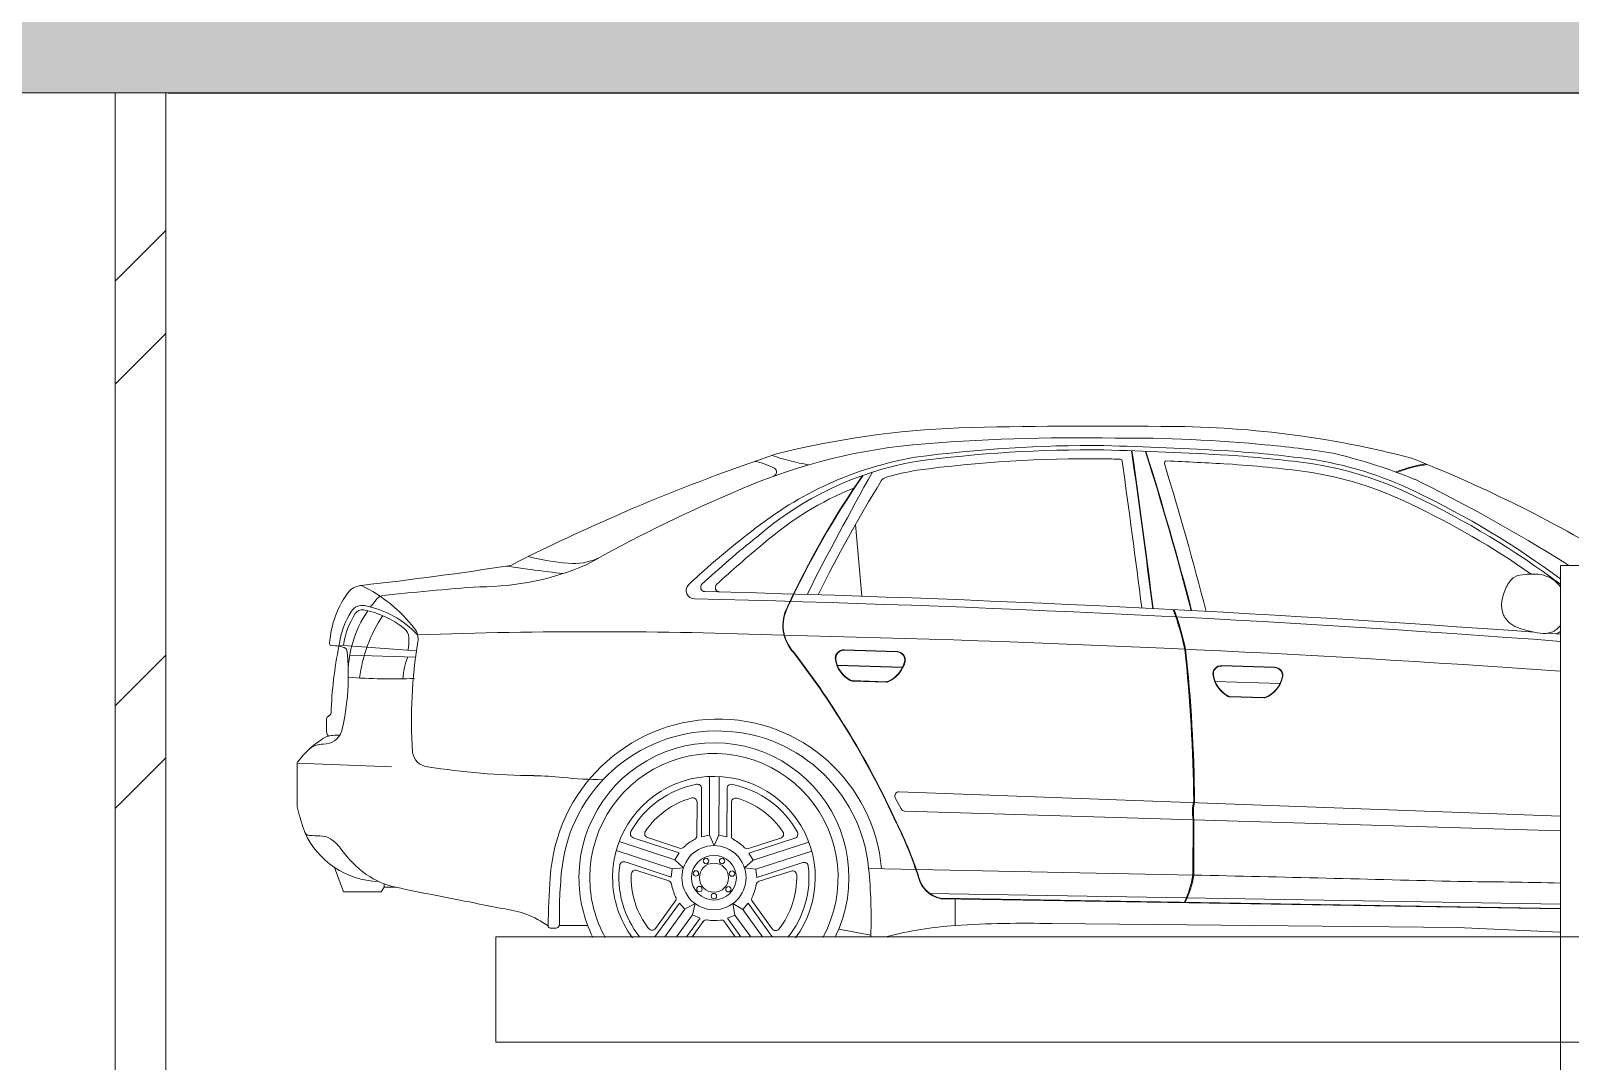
# Model space of a CAD drawing. Header units: millimetres. Extents: x -39507 to 33074, y -24219 to 30962.
# Drawn here: x -29433 to -25786, y -8645 to -6203 of the extents above; entities that cross this region are included whole.
import ezdxf

# ---------------------------------------------------------------- set-up
doc = ezdxf.new("R2010")
doc.units = ezdxf.units.MM
for name, color, linetype, lineweight in [('Основа _2_-1', 7, 'Continuous', 9), ('Перекрытия', 7, 'Continuous', 9), ('Стены', 7, 'Continuous', 9), ('Структура _1_', 7, 'Continuous', 18), ('Фундамент несущей конструкции', 7, 'Continuous', 9), ('Штриховка разреза-2', 7, 'Continuous', 9)]:
    doc.layers.add(name, color=color, linetype=linetype, lineweight=lineweight)
doc.layers.add('Парковка-1', color=7, linetype='Continuous', lineweight=9, true_color=0xaaaaaa)
doc.layers.add('Элементы узлов-1', color=7, linetype='Continuous', lineweight=9, true_color=0xaaaaaa)

# ---------------------------------------------------------------- blocks, each defined once
blk = doc.blocks.new('Стена наружная на отм_-10_450 - Стена наружная на отм_-10_450-507337-Разрез 2-2')
at = {"layer": 'Фундамент несущей конструкции'}
for p, q in [((-29534.9, -6350), (-26847.7, -6350)), ((-26847.7, -6350), (-26775, -6350)), ((-26775, -6350), (-25623.3, -6350)), ((-21042.9, -6350), (-26171, -6350)), ((-26171, -6350), (-25988.3, -6350))]:
    blk.add_line(p, q, dxfattribs=at)
blk = doc.blocks.new('Прк_Свб_Механизированная парковка_Параллельная - Прк_Свб_Механизированная парковка_Параллельная-8473315-Разрез 2-2')
at = {"layer": 'Парковка-1'}
for p, q in [((-25508.9, -7470), (-25808.9, -7470)), ((-25808.9, -7470), (-25808.9, -8350)), ((-25508.9, -7470), (-25808.9, -7470)), ((-25808.9, -7470), (-25808.9, -9950)), ((-28330.9, -8600), (-28330.9, -8350)), ((-28330.9, -8539.9), (-28330.9, -8350)), ((-28330.9, -8350), (-25808.9, -8350)), ((-28330.9, -8350), (-25808.9, -8350)), ((-28330.9, -8600), (-25808.9, -8600)), ((-25808.9, -8600), (-25808.9, -9950))]:
    blk.add_line(p, q, dxfattribs=at)
at = {"layer": 'Элементы узлов-1'}
for p, q in [((-27479.5, -7373.4), (-27464.2, -7542.9)), ((-25808.9, -9950), (-25808.9, -7470)), ((-25808.9, -7470), (-25508.9, -7470)), ((-28519.3, -7672.2), (-28702.5, -7658.7)), ((-25839.4, -7630.7), (-25808.9, -7632.9)), ((-28521.4, -7687.2), (-28677.3, -7683)), ((-27380.7, -7675), (-27506.5, -7671.1)), ((-27380.6, -7674), (-27506.4, -7670.1)), ((-27367.3, -7711.3), (-27522.3, -7706.5)), ((-27367.7, -7712.3), (-27521.9, -7707.5)), ((-26486, -7711.3), (-26611.8, -7707.4)), ((-26486, -7712.3), (-26611.8, -7708.4)), ((-27406.2, -7746.6), (-27487.1, -7744.1)), ((-27406.1, -7745.6), (-27487, -7743.1)), ((-26473.1, -7749.6), (-26627.2, -7744.9)), ((-26511.5, -7783), (-26592.4, -7780.5)), ((-26511.5, -7784), (-26592.4, -7781.5)), ((-28732.5, -7863.3), (-28732.4, -7833.5)), ((-28730.6, -7829.7), (-28723.4, -7823.8)), ((-28713.7, -7872.6), (-28701, -7872.6)), ((-28802.2, -8035.3), (-28801.9, -7938.6)), ((-28801.9, -7938.6), (-28578.2, -7947)), ((-27824.9, -7970.1), (-27825.4, -8109.1)), ((-27802.8, -8109.2), (-27802.2, -7970.2)), ((-27844.3, -8113.3), (-27843.9, -7998.6)), ((-27783.9, -8113.5), (-27783.5, -7998.8)), ((-27384.9, -8021.1), (-27371.1, -8047)), ((-25808.9, -8064), (-27375.7, -8006.4)), ((-27855, -8110.6), (-27854.6, -8030.8)), ((-27773.2, -8110.9), (-27772.9, -8031.2)), ((-27362.6, -8052.3), (-25808.9, -8099.4)), ((-26679.2, -8072.4), (-26679.7, -8203.8)), ((-26677.2, -8072.4), (-26677.7, -8203.8)), ((-28038.8, -8124.3), (-27906.8, -8167.7)), ((-27896.8, -8151.1), (-28005.8, -8115.3)), ((-27896, -8140.2), (-27971.7, -8115.2)), ((-27825.4, -8109.1), (-27844.3, -8113.3)), ((-27825.4, -8109.1), (-27814.2, -8134.1)), ((-27814.2, -8134.1), (-27802.8, -8109.2)), ((-27802.8, -8109.2), (-27783.9, -8113.5)), ((-27732.4, -8140.8), (-27656.5, -8116.4)), ((-27731.7, -8151.7), (-27622.5, -8116.7)), ((-27589.5, -8126), (-27721.9, -8168.4)), ((-27913.8, -8189.2), (-28045.9, -8145.8)), ((-27906.8, -8167.7), (-27896.8, -8151.1)), ((-27906.8, -8167.7), (-27886.6, -8186.3)), ((-27721.9, -8168.4), (-27742.1, -8186.8)), ((-27721.9, -8168.4), (-27731.7, -8151.7)), ((-27714.9, -8190), (-27582.6, -8147.5)), ((-28691.9, -8243.3), (-28713.6, -8185.7)), ((-27915.7, -8208.5), (-28024.7, -8172.6)), ((-27921.5, -8217.8), (-27997.3, -8192.9)), ((-27913.8, -8189.2), (-27915.7, -8208.5)), ((-27886.6, -8186.3), (-27913.8, -8189.2)), ((-27742.1, -8186.8), (-27714.9, -8190)), ((-27714.9, -8190), (-27713.2, -8209.3)), ((-27713.2, -8209.3), (-27604, -8174.3)), ((-27707.5, -8218.6), (-27631.5, -8194.3)), ((-26677.7, -8203.8), (-27448.1, -8188.3)), ((-28596, -8232.7), (-28602.6, -8243.6)), ((-28596, -8232.7), (-28596, -8224.6)), ((-28567.8, -8232.9), (-28596, -8232.7)), ((-28602.6, -8243.6), (-28691.9, -8243.3)), ((-27895.9, -8270.1), (-27954.4, -8350)), ((-27906.1, -8266), (-27953.2, -8330.3)), ((-27883.2, -8284.7), (-27895.9, -8270.1)), ((-27859.4, -8271.3), (-27883.2, -8284.7)), ((-27865, -8298.1), (-27859.4, -8271.3)), ((-27746.3, -8285.3), (-27770.1, -8271.6)), ((-27770.1, -8271.6), (-27764.7, -8298.5)), ((-27746.3, -8285.3), (-27733.5, -8270.8)), ((-27733.5, -8270.8), (-27676.4, -8350)), ((-27723.3, -8266.7), (-27676.7, -8331.4)), ((-25808.9, -8272.7), (-27304.1, -8247.9)), ((-25808.9, -8283.2), (-27278, -8258.8)), ((-25808.9, -8284.2), (-27278, -8259.8)), ((-27243, -8260.4), (-27243.3, -8323.3)), ((-27883.2, -8284.7), (-27931, -8350)), ((-27903, -8350), (-27865, -8298.1)), ((-27847.2, -8305.8), (-27879.5, -8350)), ((-27840.2, -8314.2), (-27866.3, -8350)), ((-27865, -8298.1), (-27847.2, -8305.8)), ((-27789.6, -8314.4), (-27764, -8350)), ((-27764.7, -8298.5), (-27782.5, -8306.1)), ((-27782.5, -8306.1), (-27750.8, -8350)), ((-27764.7, -8298.5), (-27727.5, -8350)), ((-27699.6, -8350), (-27746.3, -8285.3)), ((-28330.9, -8350), (-24324.9, -8350)), ((-28330.9, -8600), (-28330.9, -8350)), ((-28188.2, -8329.6), (-28202.4, -8329.5)), ((-28184.3, -8327.7), (-28180.6, -8323.1)), ((-28180.6, -8323.1), (-28113.6, -8323.3)), ((-27442.9, -8346.1), (-27518.9, -8332.2)), ((-27013.7, -8318.9), (-26053.9, -8328.1)), ((-26053.9, -8328.1), (-25810.7, -8339.3)), ((-24324.9, -8600), (-28330.9, -8600))]:
    blk.add_line(p, q, dxfattribs=at)
for centre, radius in [((-27814.5, -8210), 76), ((-27814.5, -8210), 53.1), ((-27833.3, -8170.5), 6.42), ((-27795.3, -8170.6), 6.42), ((-27857.2, -8200.1), 6.42), ((-27814.5, -8210), 34.5), ((-27771.7, -8200.4), 6.42), ((-27848.8, -8237.2), 6.42), ((-27780.3, -8237.5), 6.42), ((-27814.6, -8253.8), 6.42)]:
    blk.add_circle(centre, radius, dxfattribs=at)
for centre, radius, start, end in [((-27154.7, -9241.6), 2099, 92.1582, 104.1138), ((-26906.5, -19325.8), 12186.1, 89.28871, 91.5384), ((-26747.6, -9457.7), 2317.1, 75.3613, 90.1898), ((-27206, -8557.5), 1380.3, 95.7117, 114.4068), ((-26954.6, -11725.6), 4558.1, 88.872, 94.8926), ((-26839.9, -10629.6), 3461.4, 84.403, 90.4141), ((-26673.4, -9137.6), 1960.4, 80.1519, 84.9916), ((-26197.2, -11591.7), 4625.3, 108.5225, 116.9837), ((-27192.5, -8050.1), 848.9, 99.8604, 128.8215), ((-27478.5, -6609.3), 632.4, 251.6712, 259.8128), ((-26923.6, -10294.9), 3108.9, 89.3918, 97.6584), ((-26923.6, -10294.9), 3098.7, 89.3932, 97.6554), ((-26923.6, -10294.9), 3077.8, 89.396, 97.6487), ((-27101.9, -15645.6), 8430.9, 88.30274, 88.56756), ((-27101.9, -15645.6), 8451.8, 86.57136, 88.56858), ((-27101.9, -15645.6), 8462, 86.5712, 88.56908), ((-26852.3, -7223.3), 5, 7.9631, 88.3027), ((-55895.1, -11289.7), 29356.5, 7.275, 8.01126), ((-55895.1, -11289.7), 29357.5, 7.275, 8.01126), ((-34453.1, -9603.6), 8029.3, 14.61775, 17.42027), ((-34453.1, -9603.6), 8030.3, 14.61775, 17.42027), ((-26777.7, -10014.4), 2811.3, 82.4033, 86.3024), ((-26777.7, -10014.4), 2821.5, 82.402, 86.3029), ((-26529.6, -8069.6), 861.1, 63.9767, 81.6565), ((-26691.3, -8605.6), 1443.3, 68.1429, 75.8373), ((-27328.9, -10178.8), 3184.5, 58.2986, 68.5048), ((-27756.4, -7410.6), 191.1, 63.4274, 78.34), ((-27203.5, -7989.6), 777.1, 99.8418, 130.9646), ((-27677, -7248.6), 10.7, 294.8404, 55.7436), ((-25674.5, -8484.3), 2169, 145.5393, 155.0124), ((-25674.5, -8484.3), 2168, 145.5393, 155.0124), ((-20076.3, -11367.6), 8436.5, 150.77838, 153.00918), ((-27209.8, -7969.8), 735.7, 99.6573, 105.5026), ((-55920.8, -11289.6), 29356.5, 7.27738, 7.96315), ((-26742.4, -7227.3), 5, 87.555, 196.9956), ((-34843.5, -9703.4), 8466, 14.53356, 16.99562), ((-27101.9, -15645.6), 8430.9, 86.57169, 87.55501), ((-26777.7, -10014.4), 2790.5, 82.4061, 86.3014), ((-26529.6, -8069.6), 830, 63.9665, 81.6427), ((-26529.6, -8069.6), 850.9, 63.9734, 81.652), ((-26079.2, -7554.6), 328.6, 98.4667, 111.4073), ((-26079.2, -7554.6), 326.9, 97.9597, 111.0677), ((-27209.8, -7969.8), 735.7, 111.7803, 131.4563), ((-24522, -9050.9), 3400, 148.4061, 153.6086), ((-27401.1, -7280.1), 20, 105.5026, 148.4061), ((-27880.5, -10779.3), 3914.6, 57.8721, 63.8284), ((-26455, -10408.1), 3376.8, 113.0366, 119.4637), ((-27040.4, -9160.9), 2034.9, 55.1776, 64.5297), ((-27040.4, -9160.9), 2055.8, 53.1728, 64.5269), ((-27040.4, -9160.9), 2066, 53.3787, 64.5255), ((-26546.4, -8933.7), 1942.9, 127.3314, 133.1467), ((-26405.1, -9050.7), 2103.9, 128.4367, 133.1097), ((-26370.4, -9051.4), 2103.9, 129.0881, 133.1097), ((-29517.8, 312.5), 7877.8, 276.32633, 278.9236), ((-28369.3, -6884.9), 635.8, 270.0065, 293.487), ((-27592.6, -2613.5), 4910.2, 261.6412, 263.2189), ((-28106.6, -6849.8), 617.4, 256.1274, 265.0776), ((-28146.9, -7325.7), 139.8, 264.7892, 294.2245), ((-27152.5, -9704.4), 2617.6, 58.6158, 58.8555), ((-28497.8, -7669.4), 227.7, 142.4627, 176.4251), ((-28644, -7567), 50, 96.5392, 133.4114), ((-28811.3, -7844.2), 364.6, 38.0067, 63.7051), ((-28415.8, -7727.3), 265.3, 135.897, 143.1996), ((-28006.5, -12710.3), 5202.4, 93.998, 96.6197), ((-27860.3, -7529.5), 20, 137.8992, 268.6911), ((-28760.5, -46927.2), 39388, 85.70228, 88.69112), ((-27836, -7522), 10, 133.5923, 268.579), ((-28845.7, -48221.4), 40701.9, 85.80934, 88.57896), ((-27801.2, -7522.7), 10, 133.5923, 268.579), ((-28503.2, -7686.1), 201.2, 147.7042, 172.9415), ((-28503.2, -7686.1), 190.8, 147.7042, 171.9792), ((-28415.3, -7727.5), 265.8, 145.6217, 181.6287), ((-28647.9, -7594.7), 30, 79.1223, 147.7042), ((-28647.9, -7594.7), 19.6, 79.1223, 147.7042), ((-28683.8, -7786.9), 215.2, 51.0293, 79.4047), ((-28686.1, -7793.3), 232.2, 43.1743, 79.1223), ((-27556.5, -7612.1), 94.8, 152.2845, 223.2315), ((-27556.5, -7612.1), 93.8, 152.2845, 223.2315), ((-27346.3, -7806.3), 661.6, 11.9977, 20.4202), ((-27346.3, -7806.3), 663.6, 11.9977, 20.4202), ((-28311.8, -7779.5), 344.9, 146.4759, 172.8924), ((-28567.3, -7642.9), 30, 4.0315, 51.0293), ((-28555.5, -7644.3), 40, 350.7366, 38.0067), ((-28720.1, -7655.5), 5, 176.4251, 274.6925), ((-28656.4, -7649.2), 119.3, 349.6176, 4.0315), ((-27364.1, -7838.6), 1167.1, 170.7366, 183.627), ((-28099.7, -19629.7), 12002.6, 87.85433, 91.99092), ((-28495.7, -45987.5), 38361.2, 85.98361, 88.73739), ((-25890.7, -7520.6), 133.5, 303.2297, 308.2323), ((-27796.5, -7848.6), 925.5, 168.3325, 178.2373), ((-28714.6, -7722.6), 62.4, 63.6427, 94.6925), ((-29245.3, -7731), 564.4, 346.4287, 6.1277), ((-28689.1, -7671.2), 5, 6.1277, 63.6427), ((-28371.6, -7750.1), 180, 159.3705, 176.3478), ((-29271.2, -8944.2), 2076.9, 24.5974, 37.5972), ((-29271.2, -8944.2), 2077.9, 24.5978, 37.5972), ((-27507.1, -7690.1), 20, 88.2298, 188.791), ((-27459.4, -7682.7), 68.2, 188.791, 241.975), ((-27507.1, -7690.1), 19, 88.2298, 188.791), ((-27459.4, -7682.7), 67.2, 188.791, 241.975), ((-27381.3, -7694), 19, 346.6464, 88.2298), ((-27381.3, -7694), 20, 346.6464, 88.2298), ((-30307.1, -8062.6), 3629.4, 0.5305, 6.2311), ((-30307.1, -8062.6), 3631.4, 0.5305, 6.2311), ((-27428.2, -7682.8), 67.2, 292.539, 346.6464), ((-27428.2, -7682.8), 68.2, 292.539, 346.6464), ((-26612.4, -7727.4), 20, 88.2298, 188.791), ((-26564.7, -7720.1), 68.2, 188.791, 241.975), ((-26612.4, -7727.4), 19, 88.2298, 188.791), ((-26564.7, -7720.1), 67.2, 188.791, 241.975), ((-26486.6, -7731.3), 20, 346.6464, 88.2298), ((-26486.6, -7731.3), 19, 346.6464, 88.2298), ((-28580.1, -6441.2), 1297.8, 265.5416, 272.4953), ((-27486.7, -7734.1), 10, 241.975, 268.2298), ((-27486.7, -7734.1), 9, 241.975, 268.2298), ((-27405.9, -7736.6), 10, 268.2298, 292.539), ((-27405.9, -7736.6), 9, 268.2298, 292.539), ((-26533.5, -7720.2), 67.2, 292.539, 346.6464), ((-26533.5, -7720.2), 68.2, 292.539, 346.6464), ((-26592.1, -7771.5), 10, 241.975, 268.2298), ((-26592.1, -7771.5), 9, 241.975, 268.2298), ((-26511.2, -7774), 9, 268.2298, 292.539), ((-26511.2, -7774), 10, 268.2298, 292.539), ((-28727.4, -7833.5), 5, 129.2694, 179.7805), ((-28726.6, -7819.9), 5, 309.2694, 358.2373), ((-27804.3, -8232.6), 398.5, 91.2507, 176.7528), ((-27804.2, -8222.2), 388.1, 4.9172, 91.3087), ((-28713.9, -7922.6), 50, 89.7805, 122.7895), ((-28738.3, -7849.7), 43.7, 268.5499, 341.7534), ((-28727.5, -7863.3), 5, 179.7805, 189.6626), ((-28709.2, -7860.2), 23.6, 189.6626, 217.4971), ((-27810, -8229.5), 367.1, 90.4848, 173.1279), ((-27805.7, -8221.5), 359.2, 5.2982, 91.187), ((-28611.6, -8081.3), 238.8, 122.7895, 142.3854), ((-28740.6, -7943.4), 50, 88.5499, 133.0847), ((-28489.2, -7907.2), 40, 187.5282, 264.6369), ((-27814.5, -8210), 319.8, 333.8982, 179.7805), ((-28796.9, -7938.6), 5, 142.3854, 179.7805), ((-28230.2, -6333.7), 1634.6, 260.7487, 269.6189), ((-27814.5, -8210), 294.2, 331.1039, 179.7805), ((-28253.5, -8735), 766.8, 83.9409, 89.073), ((-28069.6, -7003), 974.9, 263.9409, 269.5473), ((-27814.5, -8210), 240.1, 323.6058, 179.7805), ((-27814.5, -8210), 225.1, 100.5528, 151.0082), ((-27814.5, -8210), 196.1, 105.6399, 145.9211), ((-27864.6, -8030.8), 10, 359.7805, 105.6399), ((-27853.9, -7998.5), 10, 359.7805, 100.5528), ((-27773.5, -7998.8), 10, 79.0082, 179.7805), ((-27762.9, -8031.2), 10, 73.9211, 179.7805), ((-27814.5, -8210), 225.1, 28.5528, 79.0082), ((-27814.5, -8210), 196.1, 33.6399, 73.9211), ((-27376, -8016.4), 10, 87.8937, 208.0341), ((-28752.2, -8035.5), 50, 179.7805, 194.7781), ((-28146.2, -7875.6), 676.8, 194.7781, 199.3384), ((-27362.3, -8042.3), 10, 208.0341, 268.262), ((-26570.1, -8054.1), 110.6, 167.2119, 189.2482), ((-26570.1, -8054.1), 108.6, 167.2119, 189.2482), ((-26680.9, -8029), 5, 347.2119, 0.5305), ((-28250.8, -8507.9), 968, 17.9298, 26.2574), ((-28250.8, -8507.9), 969, 17.9298, 26.2565), ((-26682.2, -8072.4), 5, 359.7204, 9.2482), ((-28771.7, -8096.5), 13.4, 193.5787, 266.9623), ((-28603.8, -8021.9), 197.2, 203.9041, 268.4034), ((-28735.4, -7411.7), 699.3, 266.9623, 268.9453), ((-28749.2, -8160.8), 50, 58.2984, 88.9453), ((-28766.2, -8188.3), 82.3, 31.9512, 58.2984), ((-28002.6, -8105.8), 10, 151.0082, 251.7805), ((-27968.6, -8105.7), 10, 145.9211, 251.7805), ((-27814.5, -8210), 101.5, 116.9108, 134.6502), ((-27865, -8110.6), 10, 296.9108, 359.7805), ((-27763.2, -8111), 10, 179.7805, 242.6502), ((-27814.5, -8210), 101.5, 44.9108, 62.6502), ((-27659.5, -8106.9), 10, 287.7805, 33.6399), ((-27625.5, -8107.2), 10, 287.7805, 28.5528), ((-28485.5, -7990.1), 261.4, 216.2667, 234.2488), ((-27892.9, -8130.7), 10, 251.7805, 314.6502), ((-27735.5, -8131.3), 10, 224.9108, 287.7805), ((-28528.6, -8046.2), 190.7, 234.8987, 258.1546), ((-27081.3, -8303.3), 1099.5, 173.8516, 181.0314), ((-27814.5, -8210), 225.1, 172.5528, 218.7927), ((-28027.8, -8182.1), 10, 71.7805, 172.5528), ((-27814.5, -8210), 196.1, 177.6399, 217.9211), ((-28000.4, -8202.4), 10, 71.7805, 177.6399), ((-27814.5, -8210), 196.1, 321.6399, 1.9211), ((-27814.5, -8210), 225.1, 321.1829, 7.0082), ((-27628.5, -8203.8), 10, 1.9211, 107.7805), ((-27600.9, -8183.8), 10, 7.0082, 107.7805), ((-28610.3, -8305), 1168.1, 357.9485, 5.7348), ((-26894.2, -8171.5), 216.7, 333.4116, 351.5167), ((-26894.2, -8171.5), 218.7, 333.4116, 351.5167), ((-32096.4, -243143.2), 235001.9, 88.525896, 88.67878), ((-26669.1, 819.7), 9249.5, 258.15459, 259.32775), ((-26285.5, -8354.7), 1922.2, 175.6839, 179.0968), ((-27814.5, -8210), 319.8, 179.7805, 206.3416), ((-27814.5, -8210), 294.2, 179.7805, 208.8965), ((-27814.5, -8210), 240.1, 179.7805, 216.375), ((-27924.7, -8227.3), 10, 8.9108, 71.7805), ((-27814.5, -8210), 101.5, 188.9108, 206.6502), ((-27814.5, -8210), 101.5, 332.9108, 350.6502), ((-27704.4, -8228.1), 10, 107.7805, 170.6502), ((-27263, -8192.3), 69.1, 194.7912, 257.4669), ((-27263, -8192.3), 68.1, 194.7912, 257.4669), ((-26145.6, -22639), 14420.2, 88.66213, 89.62423), ((-28020, -6689.4), 1621.4, 257.0981, 259.4554), ((-27914.2, -8260), 10, 323.7805, 26.6502), ((-27715.2, -8260.8), 10, 152.9108, 215.7805), ((-28339.7, -8510.6), 228.4, 54.6097, 84.227), ((-27832.1, -8320.2), 10, 80.9108, 143.7805), ((-27814.5, -8210), 101.5, 260.9108, 278.6502), ((-27797.7, -8320.3), 10, 35.7805, 98.6502), ((-28202.4, -8324.5), 5, 179.0968, 269.7805), ((-28188.2, -8324.6), 5, 269.7805, 321.4326), ((-27961.3, -8324.4), 10, 217.9211, 323.7805), ((-27668.5, -8325.5), 10, 215.7805, 321.6399), ((-27438, -8347), 5, 177.9485, 217.6112), ((-27181.4, -9209.8), 888.7, 93.9446, 104.5364), ((-27080.2, -10870.3), 2552.2, 88.5076, 93.6481)]:
    blk.add_arc(centre, radius, start, end, dxfattribs=at)
for points, knots in [([(-25858.8, -7491.3), (-25869.8, -7490), (-25889.5, -7490.4), (-25921.4, -7494.9), (-25945.4, -7531.4), (-25955.1, -7577.9), (-25923.6, -7615.3), (-25900.4, -7621.1), (-25885.5, -7624.9), (-25885.4, -7624.9)], [0, 0, 0, 0, 33.237458, 60.058775, 91.00207, 157.10459, 184.561699, 228.267172, 228.491614, 228.491614, 228.491614, 228.491614]), ([(-25809.5, -7520.2), (-25813.2, -7515.7), (-25823.7, -7504.8), (-25830.6, -7499.7), (-25848.2, -7493.4), (-25858.8, -7491.3)], [408.87973, 408.87973, 408.87973, 408.87973, 425.726782, 454.511213, 456.983228, 456.983228, 456.983228, 456.983228]), ([(-25885.4, -7624.9), (-25866.7, -7629.7), (-25837.5, -7637), (-25814.6, -7619.6), (-25808.5, -7612.5)], [228.491614, 228.491614, 228.491614, 228.491614, 283.821681, 310.668423, 310.668423, 310.668423, 310.668423])]:
    blk.add_open_spline(points, degree=3, knots=knots, dxfattribs=at)

msp = doc.modelspace()

# ---------------------------------------------------------------- hatches: boundary and pattern name
at = {"layer": 'Штриховка разреза-2'}
h = msp.add_hatch(dxfattribs=at)
h.set_pattern_fill('FP_2', color=256, style=0, pattern_type=2)
h.set_pattern_definition([(45, (-2885.9, 6475), (-424.264, 424.264), [600, -100, 20, -100]), (45, (-2885.9, 6899), (-424.264, 424.264), [])])
h.paths.add_polyline_path([(-12289, -6350), (19717.1, -6350), (19717.1, -6100), (-31682.9, -6100), (-31682.9, -6350), (-13332.9, -6350)], flags=0)
h.paths.add_polyline_path([(25717.1, -6350), (25717.1, -6100), (25417.1, -6100), (25417.1, -6350), (25702.9, -6350)], flags=0)
h = msp.add_hatch(dxfattribs=at)
h.set_pattern_fill('FP_5', color=256, style=0, pattern_type=2)
h.set_pattern_definition([(45, (-2885.9, 6475), (-502.894, 502.894), []), (45, (-2885.9, 7237), (-502.894, 502.894), [])])
h.paths.add_polyline_path([(-29232.9, -10450), (-29112.9, -10450), (-29112.9, -6350), (-29232.9, -6350), (-29232.9, -7635.7)], flags=0)

# ---------------------------------------------------------------- linework, layer by layer
at = {"layer": 'Основа _2_-1'}
for p, q in [((-29232.9, -6350), (-29232.9, -10450)), ((-29112.9, -6350), (-29232.9, -6350)), ((-29112.9, -10450), (-29112.9, -6350))]:
    msp.add_line(p, q, dxfattribs=at)
at = {"layer": 'Перекрытия'}
for p, q in [((-24382.9, -6350), (-31132.9, -6350)), ((-25982.4, -6350), (-22582.4, -6350)), ((-25982.4, -6350), (-22582.4, -6350)), ((-25982.4, -6350), (-22582.4, -6350))]:
    msp.add_line(p, q, dxfattribs=at)
at = {"layer": 'Стены'}
for p, q in [((-29232.9, -6350), (-31382.9, -6350)), ((-24182.9, -6350), (-29112.9, -6350)), ((-24182.9, -6351), (-29107.9, -6351)), ((-24432.9, -6350), (-27254.4, -6350))]:
    msp.add_line(p, q, dxfattribs=at)
at = {"layer": 'Структура _1_'}
msp.add_line((-31382.9, -6350), (-13632.9, -6350), dxfattribs=at)

# ---------------------------------------------------------------- block references
at = {"layer": 'Парковка-1'}
msp.add_blockref('Прк_Свб_Механизированная парковка_Параллельная - Прк_Свб_Механизированная парковка_Параллельная-8473315-Разрез 2-2', (0, 0), dxfattribs=at)
at = {"layer": 'Фундамент несущей конструкции'}
msp.add_blockref('Стена наружная на отм_-10_450 - Стена наружная на отм_-10_450-507337-Разрез 2-2', (0, 0), dxfattribs=at)

doc.saveas('drawing.dxf')
